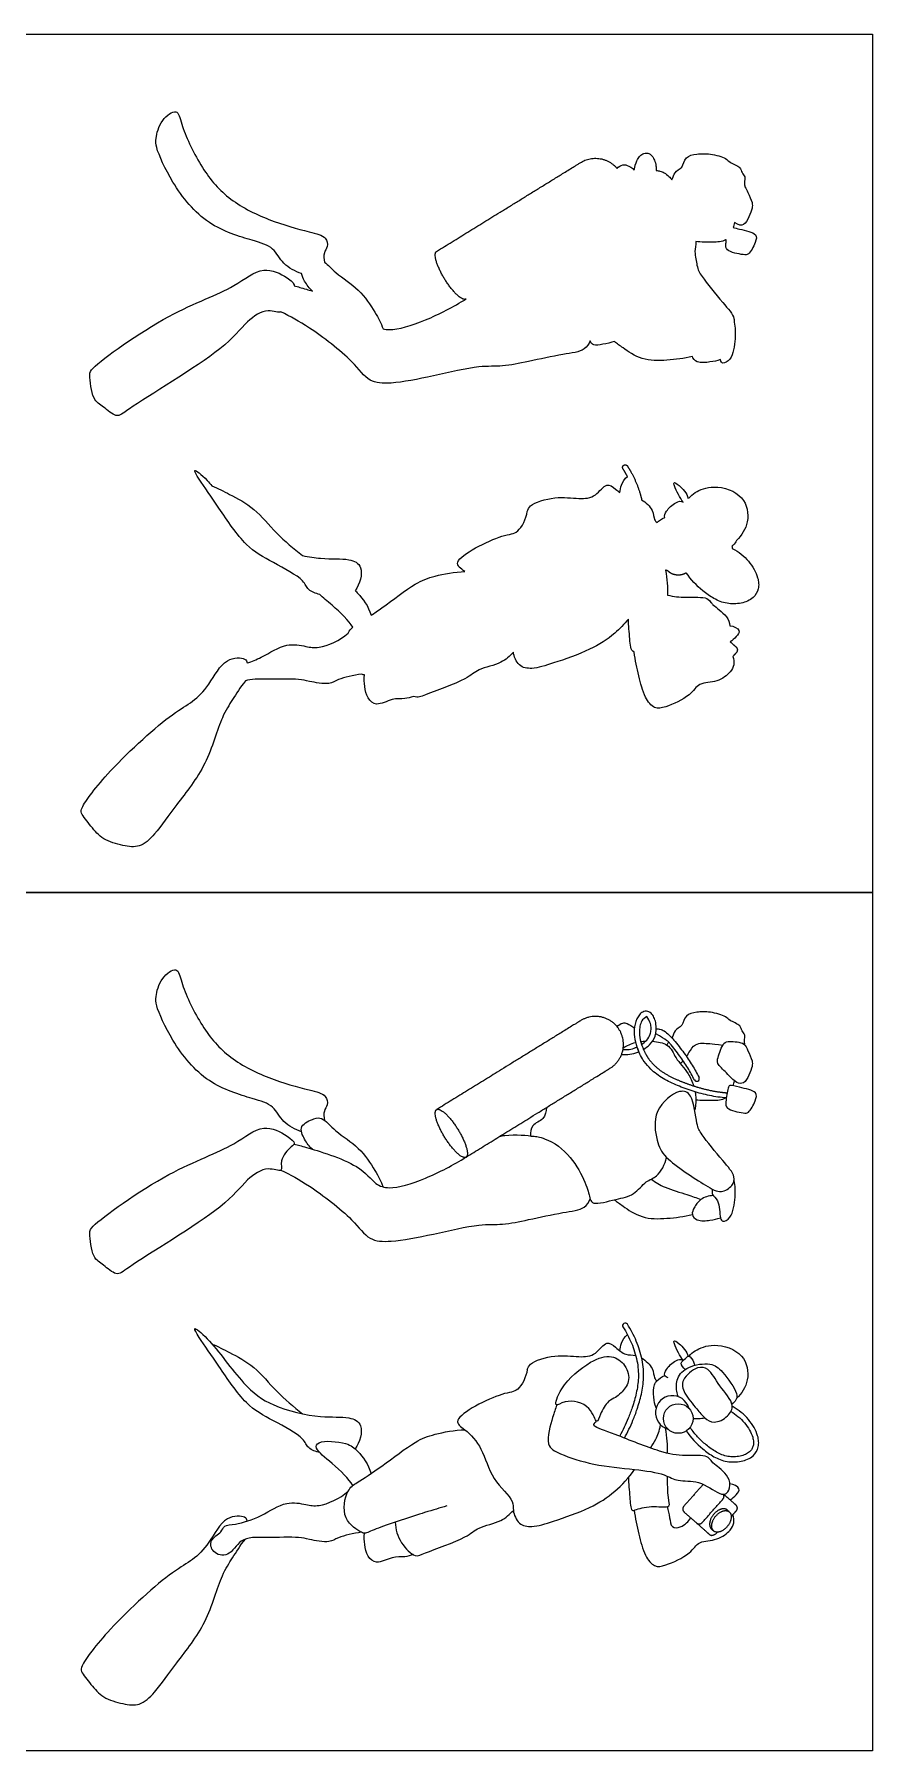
# Model space of a CAD drawing. Header units: millimetres. Extents: x 144.8 to 160.3, y 0.8 to 12.7.
# Drawn here: x 157.76 to 160.33, y 0.8 to 6.07 of the extents above; entities that cross this region are included whole.
import ezdxf

# ---------------------------------------------------------------- set-up
doc = ezdxf.new("R2010")
doc.units = ezdxf.units.MM
for name, color, linetype, true_color in [('AG-OUTLINE', 7, 'Continuous', 0x8000ff), ('AG-PEOPLE', 7, 'Continuous', 0x66ccff), ('X-VPRT', 6, 'Continuous', 0xff00ff)]:
    doc.layers.add(name, color=color, linetype=linetype, true_color=true_color)

msp = doc.modelspace()

# ---------------------------------------------------------------- linework, layer by layer
at = {"layer": 'AG-OUTLINE'}
for points, knots in [([(158.5786, 5.3363), (158.559, 5.3434), (158.5197, 5.3627), (158.4943, 5.4194), (158.4232, 5.4391), (158.2836, 5.4819), (158.1822, 5.6072), (158.131, 5.7211), (158.1302, 5.7511), (158.1443, 5.8088), (158.1994, 5.8476), (158.2094, 5.7865), (158.2666, 5.6635), (158.3487, 5.5637), (158.4747, 5.499), (158.5956, 5.4656), (158.6558, 5.4524), (158.6602, 5.418), (158.6457, 5.4008), (158.647, 5.3812), (158.649, 5.3712)], [0.001189, 0.001189, 0.001189, 0.001189, 0.437455, 0.850254, 1.306892, 1.96624, 2.680209, 3.278143, 3.573128, 3.99625, 4.379596, 4.737174, 5.387688, 6.020281, 6.676045, 7.302909, 7.708541, 7.990591, 8.245643, 8.53518, 8.53518, 8.53518, 8.53518]), ([(159.6003, 5.6544), (159.6015, 5.6643), (159.6053, 5.6789), (159.6153, 5.6956), (159.6261, 5.7057), (159.6421, 5.7082), (159.6554, 5.6983), (159.663, 5.6838), (159.6669, 5.6686), (159.6678, 5.6578), (159.6677, 5.6529)], [-0.7318219, -0.7318219, -0.7318219, -0.7318219, -0.6333045, -0.58518, -0.5415068, -0.490062, -0.4378752, -0.3871143, -0.3305328, -0.2824171, -0.2824171, -0.2824171, -0.2824171]), ([(159.7158, 5.6246), (159.7198, 5.6322), (159.7216, 5.6492), (159.7505, 5.6602), (159.7548, 5.697), (159.7937, 5.7043), (159.832, 5.706), (159.8825, 5.6918), (159.8918, 5.6771), (159.9283, 5.6644), (159.9286, 5.6457), (159.9427, 5.6343), (159.9363, 5.6161), (159.9397, 5.6068), (159.9397, 5.6029)], [-5.862138, -5.862138, -5.862138, -5.862138, -5.589508, -5.291677, -4.969761, -4.635306, -4.262874, -3.86215, -3.618237, -3.281824, -3.049845, -2.823653, -2.584874, -2.375174, -2.375174, -2.375174, -2.375174]), ([(159.5475, 5.6589), (159.5517, 5.6644), (159.5649, 5.6726), (159.5785, 5.6693), (159.5944, 5.6608), (159.6003, 5.6544)], [0, 0, 0, 0, 0.2607964, 0.4719388, 0.7653323, 0.7653323, 0.7653323, 0.7653323]), ([(159.6677, 5.6529), (159.672, 5.6522), (159.6802, 5.6517), (159.6936, 5.6459), (159.7054, 5.6357), (159.7128, 5.6279), (159.7158, 5.6246)], [1.4553747, 1.4553747, 1.4553747, 1.4553747, 1.490153, 1.536986, 1.5992433, 1.6444536, 1.6444536, 1.6444536, 1.6444536]), ([(159.9397, 5.6029), (159.9444, 5.5983), (159.9488, 5.5833), (159.9637, 5.5546), (159.9626, 5.5369), (159.9528, 5.5103), (159.9383, 5.4826), (159.9219, 5.4842), (159.9075, 5.4929)], [-3.67053, -3.67053, -3.67053, -3.67053, -3.427383, -3.079872, -2.831109, -2.50908, -2.187183, -1.911283, -1.911283, -1.911283, -1.911283]), ([(159.8804, 5.4403), (159.87, 5.4332), (159.8378, 5.4333), (159.806, 5.4323), (159.7894, 5.4345)], [-0.7865513, -0.7865513, -0.7865513, -0.7865513, -0.4167278, 0, 0, 0, 0]), ([(159.8866, 5.4091), (159.881, 5.414), (159.8808, 5.4228), (159.8822, 5.4361), (159.8827, 5.4402)], [0, 0, 0, 0, 0.2407723, 0.3424507, 0.3424507, 0.3424507, 0.3424507]), ([(159.9039, 5.4775), (159.9092, 5.4765), (159.9316, 5.4703), (159.9803, 5.4613), (159.9726, 5.4314), (159.9527, 5.3925), (159.9339, 5.394), (159.8959, 5.401), (159.8866, 5.4091)], [0.938945, 0.938945, 0.938945, 0.938945, 1.111135, 1.523321, 1.803705, 2.161701, 2.383309, 2.784352, 2.784352, 2.784352, 2.784352]), ([(159.7856, 5.4037), (159.7883, 5.3886), (159.7929, 5.3524), (159.8063, 5.3276), (159.8702, 5.2478), (159.9067, 5.2082), (159.9073, 5.1904), (159.9067, 5.1867)], [2.147087, 2.147087, 2.147087, 2.147087, 2.405107, 2.760909, 3.337445, 3.78341, 3.904137, 3.904137, 3.904137, 3.904137]), ([(158.5149, 5.2187), (158.5099, 5.2146), (158.4702, 5.2329), (158.403, 5.1853), (158.3418, 5.098), (158.0523, 4.9282), (158.0117, 4.8899), (157.9698, 4.9295), (157.9349, 4.9474), (157.9264, 5.0271), (157.9348, 5.0513), (158.1777, 5.2252), (158.3655, 5.2842), (158.4562, 5.3648), (158.5319, 5.3277), (158.5562, 5.3064), (158.5559, 5.2985)], [-8.568126, -8.568126, -8.568126, -8.568126, -8.210689, -7.72214, -7.092372, -6.040493, -5.650822, -5.259644, -4.892139, -4.40813, -4.122802, -3.155861, -2.299375, -1.713692, -1.213013, -0.888924, -0.888924, -0.888924, -0.888924]), ([(158.6122, 5.2827), (158.6023, 5.291), (158.5908, 5.3066), (158.5802, 5.3285), (158.5786, 5.3363)], [0, 0, 0, 0, 0.3573919, 0.5621629, 0.5621629, 0.5621629, 0.5621629]), ([(158.649, 5.3712), (158.6592, 5.3635), (158.6895, 5.3307), (158.7561, 5.291), (158.8052, 5.2184), (158.8221, 5.1841), (158.8292, 5.1667)], [1.450927, 1.450927, 1.450927, 1.450927, 1.785841, 2.321653, 2.8507, 3.281894, 3.281894, 3.281894, 3.281894]), ([(158.5559, 5.2985), (158.5685, 5.2953), (158.5788, 5.2924), (158.6053, 5.2847), (158.6122, 5.2827)], [0, 0, 0, 0, 0.3584366, 0.4695784, 0.4695784, 0.4695784, 0.4695784]), ([(158.8292, 5.1667), (158.835, 5.1652), (158.8659, 5.1616), (158.9546, 5.1872), (159.0459, 5.2347), (159.0836, 5.2582)], [1.82317, 1.82317, 1.82317, 1.82317, 1.978563, 2.593329, 3.183348, 3.183348, 3.183348, 3.183348]), ([(159.4649, 5.1301), (159.4604, 5.1206), (159.449, 5.0972), (159.377, 5.0887), (159.2766, 5.0664), (159.1955, 5.0494), (159.121, 5.0544), (158.9832, 5.021), (158.8583, 4.9966), (158.7829, 5.0009), (158.7358, 5.0724), (158.6024, 5.1733), (158.5451, 5.2039), (158.5149, 5.2187)], [-6.016712, -6.016712, -6.016712, -6.016712, -5.696198, -5.226006, -4.632014, -4.116507, -3.62844, -2.944197, -2.287617, -1.825934, -1.312583, -0.575539, 0, 0, 0, 0]), ([(159.9067, 5.1867), (159.9099, 5.17), (159.9121, 5.1379), (159.9015, 5.0718), (159.8716, 5.0577), (159.8661, 5.0653), (159.8646, 5.0719)], [-2.288264, -2.288264, -2.288264, -2.288264, -1.877999, -1.417721, -1.134265, -0.929993, -0.929993, -0.929993, -0.929993]), ([(159.5397, 5.1275), (159.5162, 5.1218), (159.4739, 5.1101), (159.4671, 5.1236), (159.4649, 5.1301)], [-6.9699658, -6.9699658, -6.9699658, -6.9699658, -6.5138302, -6.2747958, -6.2747958, -6.2747958, -6.2747958]), ([(159.7786, 5.082), (159.7531, 5.0754), (159.7009, 5.0694), (159.6239, 5.067), (159.5659, 5.1076), (159.5481, 5.1206), (159.5397, 5.1275)], [-1.804853, -1.804853, -1.804853, -1.804853, -1.295351, -0.794857, -0.326798, 0, 0, 0, 0]), ([(159.8646, 5.0719), (159.8542, 5.0685), (159.8336, 5.0645), (159.7931, 5.0601), (159.78, 5.0753), (159.7786, 5.082)], [-1.9090968, -1.9090968, -1.9090968, -1.9090968, -1.5809296, -1.2241111, -0.9560075, -0.9560075, -0.9560075, -0.9560075]), ([(158.6344, 4.3509), (158.6223, 4.3532), (158.5961, 4.3635), (158.5862, 4.399), (158.487, 4.451), (158.4039, 4.4967), (158.3265, 4.6156), (158.2688, 4.6957), (158.2401, 4.7444), (158.2749, 4.7166), (158.2988, 4.69), (158.3037, 4.6843)], [0, 0, 0, 0, 0.301033, 0.586465, 1.095711, 1.592846, 2.180452, 2.696194, 2.966738, 3.315386, 3.404296, 3.404296, 3.404296, 3.404296]), ([(159.5562, 4.6634), (159.5565, 4.6714), (159.5589, 4.6876), (159.5713, 4.706), (159.5791, 4.7134)], [0, 0, 0, 0, 0.279809, 0.6048914, 0.6048914, 0.6048914, 0.6048914]), ([(159.7501, 4.634), (159.745, 4.6416), (159.736, 4.6566), (159.7231, 4.6824), (159.7202, 4.6977), (159.7367, 4.6881), (159.7633, 4.6605), (159.765, 4.6468)], [0, 0, 0, 0, 0.300143, 0.612393, 0.781612, 1.067417, 1.435839, 1.435839, 1.435839, 1.435839]), ([(158.3037, 4.6843), (158.3221, 4.6764), (158.3585, 4.6582), (158.4379, 4.616), (158.4997, 4.5362), (158.5544, 4.4919), (158.5819, 4.47)], [0, 0, 0, 0, 0.385527, 0.849895, 1.349394, 1.859987, 1.859987, 1.859987, 1.859987]), ([(159.2714, 4.6055), (159.2742, 4.6117), (159.278, 4.6283), (159.3595, 4.6545), (159.4277, 4.643), (159.483, 4.6478), (159.5131, 4.6976), (159.5383, 4.6784), (159.5517, 4.6668), (159.5562, 4.6634)], [0, 0, 0, 0, 0.25749, 0.763951, 1.256522, 1.668697, 2.057467, 2.370538, 2.521913, 2.521913, 2.521913, 2.521913]), ([(159.6228, 4.6418), (159.636, 4.6339), (159.6602, 4.6092), (159.6595, 4.5802), (159.667, 4.5741), (159.6699, 4.5713)], [3.1696007, 3.1696007, 3.1696007, 3.1696007, 3.50982, 3.8192938, 4.0170507, 4.0170507, 4.0170507, 4.0170507]), ([(159.6936, 4.5874), (159.6915, 4.5919), (159.698, 4.6092), (159.7244, 4.634), (159.7438, 4.6394), (159.7501, 4.634)], [0.1994191, 0.1994191, 0.1994191, 0.1994191, 0.4640644, 0.836114, 1.1113286, 1.1113286, 1.1113286, 1.1113286]), ([(159.765, 4.6468), (159.7661, 4.6474), (159.7673, 4.6476), (159.7685, 4.6473), (159.7685, 4.6472)], [0.66984322, 0.66984322, 0.66984322, 0.66984322, 0.7352938, 0.73748739, 0.73748739, 0.73748739, 0.73748739]), ([(159.7685, 4.6472), (159.7741, 4.6535), (159.787, 4.6664), (159.8466, 4.6907), (159.942, 4.6586), (159.9561, 4.5717), (159.9297, 4.5322), (159.9138, 4.5169)], [0, 0, 0, 0, 0.287407, 0.732354, 1.277067, 1.773495, 2.23979, 2.23979, 2.23979, 2.23979]), ([(159.08, 4.4209), (159.0672, 4.431), (159.0272, 4.4539), (159.1974, 4.5397), (159.2441, 4.5341), (159.2687, 4.5835), (159.2714, 4.6055)], [-1.939756, -1.939756, -1.939756, -1.939756, -1.595072, -0.8782, -0.467139, 0, 0, 0, 0]), ([(159.901, 4.4919), (159.9123, 4.4866), (159.9294, 4.4751), (159.9511, 4.4533), (159.9683, 4.429), (159.9789, 4.4057), (159.9826, 4.3852), (159.9813, 4.3627), (159.9691, 4.3422), (159.9479, 4.3296), (159.921, 4.3215), (159.8845, 4.3207), (159.8441, 4.3364), (159.8013, 4.3682), (159.7738, 4.3964), (159.7598, 4.4172)], [-1.421003, -1.421003, -1.421003, -1.421003, -1.320679, -1.218081, -1.118229, -1.026017, -0.967392, -0.912781, -0.806583, -0.741353, -0.672581, -0.5294, -0.387187, -0.25056, -0.001794, -0.001794, -0.001794, -0.001794]), ([(159.9138, 4.5169), (159.9132, 4.5154), (159.9101, 4.5089), (159.9049, 4.5028), (159.9001, 4.4996)], [2.5452419, 2.5452419, 2.5452419, 2.5452419, 2.6119083, 2.8513403, 2.8513403, 2.8513403, 2.8513403]), ([(159.9001, 4.4996), (159.9004, 4.4984), (159.9009, 4.4959), (159.901, 4.4933), (159.901, 4.4919)], [2.84080577, 2.84080577, 2.84080577, 2.84080577, 2.87207005, 2.91263464, 2.91263464, 2.91263464, 2.91263464]), ([(158.5819, 4.47), (158.601, 4.466), (158.6578, 4.4575), (158.7201, 4.4637), (158.7736, 4.4388), (158.7574, 4.3819), (158.7432, 4.3623)], [4.879686, 4.879686, 4.879686, 4.879686, 5.111007, 5.573232, 5.90228, 6.325344, 6.325344, 6.325344, 6.325344]), ([(158.7922, 4.2867), (158.8025, 4.2936), (158.8471, 4.3243), (158.9252, 4.3863), (158.9862, 4.4084), (159.0491, 4.4203), (159.08, 4.4209)], [3.432688, 3.432688, 3.432688, 3.432688, 3.643591, 4.285454, 4.750392, 5.301909, 5.301909, 5.301909, 5.301909]), ([(159.696, 4.4258), (159.6983, 4.4117), (159.7017, 4.3855), (159.7026, 4.3609), (159.7026, 4.3487)], [-0.7077707, -0.7077707, -0.7077707, -0.7077707, -0.3476031, 0, 0, 0, 0]), ([(158.7362, 4.2498), (158.7252, 4.2694), (158.6833, 4.3103), (158.6437, 4.341), (158.6344, 4.3509)], [0, 0, 0, 0, 0.4711339, 0.7376865, 0.7376865, 0.7376865, 0.7376865]), ([(158.7432, 4.3623), (158.746, 4.3598), (158.7622, 4.3431), (158.7843, 4.3152), (158.7922, 4.2867)], [1.7751035, 1.7751035, 1.7751035, 1.7751035, 1.8631166, 2.2914952, 2.2914952, 2.2914952, 2.2914952]), ([(159.7026, 4.3487), (159.7215, 4.3443), (159.7607, 4.3397), (159.8241, 4.345), (159.8346, 4.3263), (159.8396, 4.3217), (159.8416, 4.3192), (159.8482, 4.3143), (159.8608, 4.3035), (159.8842, 4.2842), (159.8931, 4.2644), (159.8939, 4.2548)], [-7.133414, -7.133414, -7.133414, -7.133414, -6.768618, -6.306584, -6.070856, -5.893891, -5.893891, -5.893891, -5.609325, -5.287666, -5.003016, -5.003016, -5.003016, -5.003016]), ([(159.5826, 4.2751), (159.5696, 4.2594), (159.5336, 4.2229), (159.4652, 4.1787), (159.3548, 4.1404), (159.2886, 4.1198), (159.2438, 4.1278), (159.2305, 4.1603), (159.2289, 4.173)], [-6.605141, -6.605141, -6.605141, -6.605141, -6.240596, -5.690821, -5.069451, -4.59351, -4.23447, -3.858822, -3.858822, -3.858822, -3.858822]), ([(159.6001, 4.1737), (159.5883, 4.1784), (159.5867, 4.2195), (159.5824, 4.2547), (159.5826, 4.2751)], [-0.9374286, -0.9374286, -0.9374286, -0.9374286, -0.5163682, 0, 0, 0, 0]), ([(158.4119, 4.1403), (158.4259, 4.1448), (158.4693, 4.1624), (158.5284, 4.204), (158.5931, 4.1913), (158.6328, 4.1821), (158.6979, 4.2093), (158.7216, 4.2323)], [4.924693, 4.924693, 4.924693, 4.924693, 5.192691, 5.72538, 6.165556, 6.531404, 7.101481, 7.101481, 7.101481, 7.101481]), ([(159.8939, 4.2548), (159.9043, 4.2534), (159.9308, 4.2419), (159.9118, 4.22), (159.9015, 4.2094), (159.8946, 4.2053)], [-0.8620848, -0.8620848, -0.8620848, -0.8620848, -0.5400312, -0.2807333, 0, 0, 0, 0]), ([(159.2289, 4.173), (159.2174, 4.1612), (159.1939, 4.1374), (159.1185, 4.1227), (159.0864, 4.0874), (158.9584, 4.045), (158.9374, 4.0323), (158.9222, 4.0374)], [-3.173286, -3.173286, -3.173286, -3.173286, -2.759964, -2.26904, -1.844838, -1.172706, -0.840722, -0.840722, -0.840722, -0.840722]), ([(159.9028, 4.1601), (159.9057, 4.1521), (159.9075, 4.1339), (159.896, 4.1107), (159.8555, 4.0788), (159.7965, 4.0819), (159.7734, 4.0371), (159.6987, 4.0042), (159.6607, 3.9971), (159.6304, 4.0364), (159.6131, 4.1013), (159.6031, 4.1491), (159.6001, 4.1737)], [-3.96884, -3.96884, -3.96884, -3.96884, -3.680855, -3.39669, -2.995384, -2.577919, -2.189585, -1.676853, -1.340357, -0.96789, -0.494473, 0, 0, 0, 0]), ([(158.4061, 4.0853), (158.3898, 4.0649), (158.3664, 4.0259), (158.33, 3.9726), (158.29, 3.8232), (158.1965, 3.7095), (158.1323, 3.6166), (158.0836, 3.5712), (158.0297, 3.5787), (157.968, 3.5959), (157.9337, 3.6367), (157.9002, 3.6778), (157.9029, 3.7006), (157.992, 3.8195), (158.1758, 3.9842), (158.2438, 4.0183), (158.2981, 4.0717), (158.3383, 4.1579), (158.4064, 4.1573), (158.4103, 4.1453), (158.4119, 4.1403)], [-8.727531, -8.727531, -8.727531, -8.727531, -8.282886, -7.841561, -7.165539, -6.482897, -5.897376, -5.471644, -5.080783, -4.646122, -4.236006, -3.850288, -3.622571, -2.963999, -2.080274, -1.604284, -1.134072, -0.605273, -0.204533, 0, 0, 0, 0]), ([(158.7626, 4.106), (158.7387, 4.1026), (158.6903, 4.0923), (158.6654, 4.0719), (158.6001, 4.0837), (158.5702, 4.0924), (158.4776, 4.0891), (158.4238, 4.0916), (158.4061, 4.0853)], [0, 0, 0, 0, 0.487065, 0.811724, 1.253908, 1.589603, 2.15715, 2.555248, 2.555248, 2.555248, 2.555248]), ([(158.9222, 4.0374), (158.9134, 4.0348), (158.8948, 4.0288), (158.8563, 4.0329), (158.809, 4.0047), (158.7791, 4.0318), (158.7715, 4.0681), (158.7706, 4.0917), (158.7719, 4.1034)], [0, 0, 0, 0, 0.301672, 0.657418, 1.060777, 1.386325, 1.732838, 2.073411, 2.073411, 2.073411, 2.073411])]:
    msp.add_open_spline(points, degree=3, knots=knots, dxfattribs=at)
for points, weights, degree, knots in [([(158.9933, 5.4045), (159.2011, 5.5328), (159.4358, 5.6777), (159.4999, 5.7172), (159.5475, 5.6589)], [1, 1, 1, 0.733739192382, 0.951578480769], 2, [-4.090825, -4.090825, -4.090825, -2.488301, -2.488301, -2.085684, -2.085684, -2.085684]), ([(159.0836, 5.2582), (159.0635, 5.2459), (159.0184, 5.319), (158.9732, 5.3921), (158.9933, 5.4045)], [1, 0.707106781187, 1, 0.707106781187, 1], 2, [-0.8857759, -0.8857759, -0.8857759, -0.442888, -0.442888, 0, 0, 0]), ([(159.5791, 4.7134), (159.5749, 4.7213), (159.5704, 4.7291), (159.5655, 4.7366), (159.563, 4.7406), (159.564, 4.7451), (159.5679, 4.7477), (159.5718, 4.7502), (159.5764, 4.7492), (159.5789, 4.7453), (159.5896, 4.7287), (159.6072, 4.6952), (159.6189, 4.6593), (159.6228, 4.6418)], [1, 1, 1, 1, 0.804737854124, 0.804737854124, 1, 0.804737854124, 0.804737854124, 1, 1, 1, 1, 1], 3, [-1.3905732, -1.3905732, -1.3905732, -1.3905732, -1.3020493, -1.3020493, -1.3020493, -1.2609322, -1.2609322, -1.2609322, -1.2198151, -1.2198151, -1.2198151, -1.025555, -0.8491443, -0.8491443, -0.8491443, -0.8491443]), ([(159.7598, 4.4172), (159.7486, 4.41), (159.7352, 4.41), (159.7165, 4.41), (159.7032, 4.4232)], [0.863420156881, 0.891565947317, 1, 0.854350606947, 0.853557730427], 2, [-0.7894226, -0.7894226, -0.7894226, -0.7027048, -0.7027048, -0.5862249, -0.5862249, -0.5862249]), ([(159.8946, 4.2053), (159.9067, 4.1947), (159.9124, 4.1896), (159.9217, 4.1814), (159.9135, 4.1722), (159.9082, 4.1661), (159.9028, 4.1601)], [1, 1, 1, 0.707106781185, 1, 1, 1], 2, [-0.7375824, -0.7375824, -0.7375824, -0.6687498, -0.6687498, -0.60503, -0.60503, -0.5520839, -0.5520839, -0.5520839])]:
    msp.add_rational_spline(points, weights, degree=degree, knots=knots, dxfattribs=at)
for points in [[(159.9075, 5.4929), (159.9069, 5.4878), (159.9056, 5.4824), (159.9039, 5.4775)], [(159.7894, 5.4345), (159.7894, 5.4238), (159.7879, 5.414), (159.7856, 5.4037)], [(159.8827, 5.4402), (159.8819, 5.4402), (159.8811, 5.4403), (159.8804, 5.4403)], [(159.6699, 4.5713), (159.6755, 4.5768), (159.6846, 4.5841), (159.6936, 4.5874)], [(158.7216, 4.2323), (158.7258, 4.2401), (158.7306, 4.2453), (158.7362, 4.2498)], [(158.7719, 4.1034), (158.7691, 4.1033), (158.7666, 4.1041), (158.7626, 4.106)]]:
    msp.add_open_spline(points, degree=3, dxfattribs=at)
msp.add_rational_spline([(159.7032, 4.4232), (159.6995, 4.4242), (159.696, 4.4258)], [1, 0.98071394142, 0.967035793706], degree=2, dxfattribs=at)
at = {"layer": 'AG-PEOPLE'}
msp.add_lwpolyline([(159.6106, 2.9535), (159.6139, 2.9451), (159.6141, 2.9452)], dxfattribs=at)
msp.add_circle((159.7352, 1.8195), 0.0455, dxfattribs=at)
for centre, radius, start, end in [((159.6672, 3.009), 0.00798, 80.1726, 86.4755), ((159.5636, 2.945), 0.00798, 251.4058, 266.4553), ((159.7919, 2.8632), 0.00798, 206.5216, 26.5216), ((159.5722, 2.105), 0.00798, 32.7404, 212.7404), ((159.7173, 1.8375), 0.0522, 15.6073, 254.3927), ((159.8997, 1.848), 0.00798, 63.3599, 80.8054), ((159.5622, 1.7623), 0.00798, 150.1612, 158.7297), ((159.7661, 1.7862), 0.00798, 33.8533, 47.8553)]:
    msp.add_arc(centre, radius, start, end, dxfattribs=at)
for points, knots in [([(158.5788, 2.7002), (158.5591, 2.7073), (158.5198, 2.7266), (158.4943, 2.7834), (158.4232, 2.8031), (158.2836, 2.846), (158.1822, 2.9712), (158.131, 3.0851), (158.1302, 3.1151), (158.1443, 3.1729), (158.1994, 3.2117), (158.2094, 3.1505), (158.2666, 3.0275), (158.3487, 2.9277), (158.4747, 2.863), (158.5956, 2.8296), (158.6558, 2.8164), (158.6602, 2.782), (158.6457, 2.7649), (158.647, 2.7452), (158.649, 2.7352)], [0, 0, 0, 0, 0.437455, 0.850254, 1.306892, 1.96624, 2.680209, 3.278143, 3.573128, 3.99625, 4.379596, 4.737174, 5.387688, 6.020281, 6.676045, 7.302909, 7.708541, 7.990591, 8.245643, 8.53518, 8.53518, 8.53518, 8.53518]), ([(159.6281, 2.953), (159.6348, 2.9571), (159.6497, 2.9684), (159.6676, 2.995), (159.6688, 3.0252), (159.663, 3.0478), (159.6554, 3.0623), (159.6421, 3.0722), (159.6261, 3.0698), (159.6153, 3.0596), (159.6046, 3.0417), (159.5984, 3.0156), (159.6008, 2.9833), (159.6067, 2.9634), (159.6106, 2.9535)], [0.0238238, 0.0238238, 0.0238238, 0.0238238, 0.1012186, 0.2071079, 0.3305328, 0.3871143, 0.4378752, 0.490062, 0.5415068, 0.58518, 0.6333045, 0.7460061, 0.8446604, 0.9494619, 0.9494619, 0.9494619, 0.9494619]), ([(159.9397, 2.9669), (159.9397, 2.9709), (159.9363, 2.9801), (159.9427, 2.9983), (159.9286, 3.0097), (159.9283, 3.0284), (159.8918, 3.0411), (159.8825, 3.0558), (159.832, 3.07), (159.7937, 3.0683), (159.7548, 3.061), (159.7505, 3.0242), (159.7216, 3.0132), (159.7198, 2.9962), (159.7158, 2.9886)], [2.375174, 2.375174, 2.375174, 2.375174, 2.584874, 2.823653, 3.049845, 3.281824, 3.618237, 3.86215, 4.262874, 4.635306, 4.969761, 5.291677, 5.589508, 5.862138, 5.862138, 5.862138, 5.862138]), ([(159.5475, 3.023), (159.5517, 3.0284), (159.5649, 3.0366), (159.5785, 3.0333), (159.5944, 3.0248), (159.6003, 3.0184)], [0, 0, 0, 0, 0.2607964, 0.4719388, 0.7653323, 0.7653323, 0.7653323, 0.7653323]), ([(159.6388, 3.0542), (159.6255, 3.0458), (159.6205, 3.0365), (159.6156, 3.0187), (159.6153, 2.9949), (159.6192, 2.9776), (159.6222, 2.9683)], [0.3291531, 0.3291531, 0.3291531, 0.3291531, 0.381128, 0.4470889, 0.5364155, 0.6468498, 0.6468498, 0.6468498, 0.6468498]), ([(159.6222, 2.9683), (159.6281, 2.9722), (159.6389, 2.9812), (159.6493, 2.9974), (159.6521, 3.0142), (159.6514, 3.0287), (159.6489, 3.0381), (159.6388, 3.0542)], [0, 0, 0, 0, 0.0822809, 0.1613218, 0.2180455, 0.2760669, 0.3291531, 0.3291531, 0.3291531, 0.3291531]), ([(159.6686, 3.0168), (159.672, 3.0162), (159.6802, 3.0157), (159.6936, 3.0099), (159.7076, 2.9977), (159.7281, 2.9752), (159.7521, 2.9438), (159.7782, 2.9056), (159.7926, 2.8797), (159.799, 2.8668)], [0, 0, 0, 0, 0.0342486, 0.0803684, 0.1416776, 0.2155385, 0.3801239, 0.5296366, 0.6714685, 0.6714685, 0.6714685, 0.6714685]), ([(159.8827, 2.8042), (159.8655, 2.8054), (159.831, 2.8106), (159.789, 2.8219), (159.7564, 2.8331), (159.7254, 2.8451), (159.6885, 2.8624), (159.6539, 2.8876), (159.6275, 2.9185), (159.6158, 2.9402), (159.6106, 2.9535)], [1.126239, 1.126239, 1.126239, 1.126239, 1.296201, 1.46827, 1.553616, 1.635713, 1.795879, 1.95385, 2.053603, 2.194366, 2.194366, 2.194366, 2.194366]), ([(159.6556, 2.9783), (159.6726, 2.9772), (159.7114, 2.9686), (159.7246, 2.924), (159.7629, 2.8886), (159.7781, 2.8541), (159.7822, 2.8412)], [0.651068, 0.651068, 0.651068, 0.651068, 0.945037, 1.343385, 1.791562, 2.063987, 2.063987, 2.063987, 2.063987]), ([(159.7847, 2.8596), (159.7785, 2.8721), (159.7646, 2.8973), (159.7437, 2.9278), (159.7251, 2.9527), (159.7105, 2.9709), (159.7003, 2.982), (159.6659, 3.0011)], [-0.6223174, -0.6223174, -0.6223174, -0.6223174, -0.4554577, -0.2787861, -0.1805211, -0.0843574, -0.0000473, -0.0000473, -0.0000473, -0.0000473]), ([(159.7057, 2.976), (159.7054, 2.9756), (159.7026, 2.9723), (159.7013, 2.9695), (159.6997, 2.9668)], [6.0730015, 6.0730015, 6.0730015, 6.0730015, 6.0967855, 6.273102, 6.273102, 6.273102, 6.273102]), ([(159.7605, 2.9312), (159.7629, 2.935), (159.7708, 2.948), (159.7855, 2.9705), (159.8096, 2.9732), (159.834, 2.9704), (159.8508, 2.9701), (159.8723, 2.9665)], [0.380782, 0.380782, 0.380782, 0.380782, 0.532144, 0.861421, 1.139138, 1.420996, 1.766697, 1.766697, 1.766697, 1.766697]), ([(159.9362, 2.9698), (159.9261, 2.9761), (159.8927, 2.9792), (159.8726, 2.9754), (159.8562, 2.9283), (159.853, 2.9092), (159.8846, 2.881), (159.9112, 2.8493), (159.9383, 2.8466), (159.9528, 2.8743), (159.9626, 2.901), (159.9637, 2.9186), (159.9478, 2.9492), (159.9437, 2.965), (159.9362, 2.9698)], [0, 0, 0, 0, 0.376752, 0.629771, 1.018184, 1.262949, 1.623606, 1.997384, 2.259781, 2.565924, 2.872192, 3.10878, 3.439283, 3.72184, 3.72184, 3.72184, 3.72184]), ([(159.6995, 2.6214), (159.6816, 2.6393), (159.6683, 2.6717), (159.6539, 2.7671), (159.736, 2.8342), (159.7827, 2.8156), (159.7899, 2.722), (159.8063, 2.6916), (159.8702, 2.6118), (159.9124, 2.5659), (159.9028, 2.5327), (159.8644, 2.5088), (159.8172, 2.5369), (159.7273, 2.5936), (159.6995, 2.6214)], [0, 0, 0, 0, 0.44677, 0.982873, 1.529518, 1.876048, 2.405107, 2.760909, 3.337445, 3.78341, 4.085264, 4.432639, 4.848088, 5.540686, 5.540686, 5.540686, 5.540686]), ([(159.7869, 2.823), (159.7876, 2.8195), (159.7909, 2.7989), (159.7888, 2.7824), (159.7856, 2.7677)], [2.1935859, 2.1935859, 2.1935859, 2.1935859, 2.2697316, 2.6550133, 2.6550133, 2.6550133, 2.6550133]), ([(159.7894, 2.7986), (159.806, 2.7963), (159.8378, 2.7973), (159.87, 2.7972), (159.8804, 2.8044)], [0, 0, 0, 0, 0.4167278, 0.7865513, 0.7865513, 0.7865513, 0.7865513]), ([(159.8866, 2.7731), (159.881, 2.778), (159.8806, 2.794), (159.8868, 2.8333), (159.8929, 2.8454), (159.9236, 2.8358), (159.9803, 2.8253), (159.9726, 2.7954), (159.9527, 2.7565), (159.9339, 2.7581), (159.8959, 2.765), (159.8866, 2.7731)], [0, 0, 0, 0, 0.240772, 0.620055, 0.797063, 1.111135, 1.523321, 1.803705, 2.161701, 2.383309, 2.784352, 2.784352, 2.784352, 2.784352]), ([(158.6122, 2.6467), (158.6023, 2.655), (158.5878, 2.6748), (158.5677, 2.7201), (158.6176, 2.7413), (158.6432, 2.7459), (158.6846, 2.6976), (158.7561, 2.655), (158.8052, 2.5824), (158.8221, 2.5482), (158.8292, 2.5307)], [0, 0, 0, 0, 0.3569, 0.711377, 1.077557, 1.348483, 1.785841, 2.321653, 2.8507, 3.281894, 3.281894, 3.281894, 3.281894]), ([(159.331, 2.775), (159.33, 2.7632), (159.3253, 2.7362), (159.2847, 2.7253), (159.2811, 2.6986), (159.2818, 2.6875)], [0, 0, 0, 0, 0.3414993, 0.6981806, 0.971553, 0.971553, 0.971553, 0.971553]), ([(158.5149, 2.5827), (158.5192, 2.5863), (158.5088, 2.6152), (158.5446, 2.654), (158.5626, 2.6647), (158.5319, 2.6917), (158.4562, 2.7288), (158.3655, 2.6482), (158.1777, 2.5892), (157.9348, 2.4154), (157.9264, 2.3911), (157.9349, 2.3114), (157.9698, 2.2935), (158.0117, 2.254), (158.0523, 2.2922), (158.3418, 2.462), (158.403, 2.5493), (158.4702, 2.5969), (158.5099, 2.5786), (158.5149, 2.5827)], [0, 0, 0, 0, 0.30512, 0.718705, 0.93718, 1.259232, 1.756765, 2.338767, 3.189872, 4.150736, 4.434271, 4.915239, 5.280435, 5.669154, 6.056377, 7.101646, 7.727456, 8.212936, 8.568126, 8.568126, 8.568126, 8.568126]), ([(159.1867, 2.6859), (159.1918, 2.6873), (159.2326, 2.6943), (159.2893, 2.6859), (159.3123, 2.6845), (159.3969, 2.6478), (159.4533, 2.5502), (159.4629, 2.4961), (159.4741, 2.4737), (159.5464, 2.4945), (159.5995, 2.503), (159.6347, 2.5508), (159.6724, 2.5595), (159.6948, 2.6005), (159.6995, 2.6214)], [3.832344, 3.832344, 3.832344, 3.832344, 3.925762, 4.55363, 4.896288, 4.896288, 5.854331, 6.283382, 6.519464, 6.99162, 7.426732, 7.843595, 8.191304, 8.649952, 8.649952, 8.649952, 8.649952]), ([(158.5559, 2.6625), (158.5685, 2.6593), (158.5924, 2.6526), (158.756, 2.6047), (158.802, 2.5385), (158.8514, 2.5215), (158.9546, 2.5512), (159.0459, 2.5988), (159.0836, 2.6223)], [0, 0, 0, 0, 0.358437, 1.092391, 1.602365, 1.978563, 2.593329, 3.183348, 3.183348, 3.183348, 3.183348]), ([(158.5149, 2.5827), (158.5451, 2.5679), (158.6024, 2.5373), (158.7358, 2.4364), (158.7829, 2.365), (158.8583, 2.3607), (158.9832, 2.385), (159.121, 2.4184), (159.1955, 2.4134), (159.2766, 2.4304), (159.377, 2.4527), (159.4491, 2.4613), (159.4604, 2.4847), (159.465, 2.4943)], [0, 0, 0, 0, 0.575539, 1.312583, 1.825934, 2.287617, 2.944197, 3.62844, 4.116507, 4.632014, 5.226006, 5.696198, 6.018501, 6.018501, 6.018501, 6.018501]), ([(159.6524, 2.5549), (159.6658, 2.5454), (159.6927, 2.5271), (159.7629, 2.5084), (159.7903, 2.4974), (159.8044, 2.4921)], [0, 0, 0, 0, 0.402121, 0.883701, 1.268888, 1.268888, 1.268888, 1.268888]), ([(159.8404, 2.5238), (159.8393, 2.5184), (159.8371, 2.5045), (159.8628, 2.4917), (159.8614, 2.4358), (159.8716, 2.4218), (159.9015, 2.4358), (159.9121, 2.502), (159.9099, 2.5341), (159.9067, 2.5507)], [0, 0, 0, 0, 0.233022, 0.516361, 0.934206, 1.137845, 1.420421, 1.879272, 2.288264, 2.288264, 2.288264, 2.288264]), ([(159.5397, 2.4915), (159.5481, 2.4846), (159.5659, 2.4716), (159.6239, 2.4311), (159.7009, 2.4335), (159.7531, 2.4394), (159.7786, 2.446)], [0, 0, 0, 0, 0.326798, 0.794857, 1.295351, 1.804853, 1.804853, 1.804853, 1.804853]), ([(159.8426, 2.5042), (159.8292, 2.5038), (159.8018, 2.496), (159.7839, 2.4677), (159.7743, 2.4459), (159.7929, 2.4241), (159.8336, 2.4286), (159.8542, 2.4325), (159.8646, 2.4359)], [0, 0, 0, 0, 0.362475, 0.689546, 0.952442, 1.224111, 1.58093, 1.909097, 1.909097, 1.909097, 1.909097]), ([(159.5697, 1.7593), (159.5798, 1.777), (159.5938, 1.8063), (159.6105, 1.8516), (159.6232, 1.8947), (159.6292, 1.9362), (159.6286, 1.972), (159.623, 2.0103), (159.6081, 2.0576), (159.5896, 2.0927), (159.5789, 2.1093)], [0.003895, 0.003895, 0.003895, 0.003895, 0.203502, 0.323572, 0.478891, 0.645464, 0.734161, 0.830309, 1.025555, 1.219815, 1.219815, 1.219815, 1.219815]), ([(158.6344, 1.7149), (158.6223, 1.7172), (158.5961, 1.7275), (158.5862, 1.763), (158.487, 1.8151), (158.4039, 1.8607), (158.3265, 1.9796), (158.2688, 2.0598), (158.2401, 2.1084), (158.3029, 2.0582), (158.3974, 1.9218), (158.486, 1.8546), (158.635, 1.8193), (158.7201, 1.8277), (158.7736, 1.8029), (158.7574, 1.7459), (158.7432, 1.7263)], [0, 0, 0, 0, 0.301033, 0.586465, 1.095711, 1.592846, 2.180452, 2.696194, 2.966738, 3.315386, 3.972886, 4.506205, 5.111007, 5.573232, 5.90228, 6.325344, 6.325344, 6.325344, 6.325344]), ([(159.5655, 2.1007), (159.5757, 2.0849), (159.5932, 2.0515), (159.6074, 2.0067), (159.6126, 1.9706), (159.6132, 1.937), (159.6075, 1.8977), (159.5953, 1.8565), (159.5824, 1.8217), (159.5696, 1.7925), (159.5602, 1.7749), (159.5553, 1.7662)], [-1.16263, -1.16263, -1.16263, -1.16263, -0.977636, -0.792813, -0.7028, -0.619584, -0.46241, -0.313635, -0.196411, -0.097751, 0, 0, 0, 0]), ([(159.5562, 2.0274), (159.5565, 2.0354), (159.5589, 2.0516), (159.5713, 2.07), (159.5791, 2.0774)], [0, 0, 0, 0, 0.279809, 0.6048914, 0.6048914, 0.6048914, 0.6048914]), ([(159.7501, 1.9981), (159.745, 2.0057), (159.736, 2.0206), (159.7231, 2.0464), (159.7202, 2.0618), (159.7367, 2.0521), (159.7633, 2.0245), (159.765, 2.0108)], [0, 0, 0, 0, 0.300143, 0.612393, 0.781612, 1.067417, 1.435839, 1.435839, 1.435839, 1.435839]), ([(158.3037, 2.0483), (158.3221, 2.0404), (158.3585, 2.0222), (158.4379, 1.9801), (158.4997, 1.9002), (158.5544, 1.856), (158.5819, 1.834)], [0, 0, 0, 0, 0.385527, 0.849895, 1.349394, 1.859987, 1.859987, 1.859987, 1.859987]), ([(159.2714, 1.9696), (159.2742, 1.9757), (159.278, 1.9923), (159.3595, 2.0185), (159.4277, 2.007), (159.483, 2.0119), (159.5131, 2.0617), (159.5443, 2.0379), (159.5716, 2.013), (159.5938, 2.0152), (159.6046, 2.0131)], [0, 0, 0, 0, 0.25749, 0.763951, 1.256522, 1.668697, 2.057467, 2.370538, 2.724494, 3.012154, 3.012154, 3.012154, 3.012154]), ([(159.5594, 1.8982), (159.5679, 1.9066), (159.5902, 1.9322), (159.5752, 1.9858), (159.5303, 2.0185), (159.4605, 1.9964), (159.3757, 1.9245), (159.35, 1.8474), (159.3905, 1.8808), (159.4678, 1.8638), (159.4847, 1.7955), (159.4963, 1.8366), (159.5183, 1.8735), (159.5427, 1.8837), (159.5532, 1.8921), (159.5594, 1.8982)], [0, 0, 0, 0, 0.369423, 0.774834, 1.172643, 1.641016, 2.268739, 2.683165, 2.991929, 3.491202, 3.878635, 4.159031, 4.54821, 4.831692, 5.101312, 5.101312, 5.101312, 5.101312]), ([(159.6228, 2.0058), (159.636, 1.9979), (159.6602, 1.9732), (159.6595, 1.9443), (159.667, 1.9381), (159.6699, 1.9353)], [3.1696007, 3.1696007, 3.1696007, 3.1696007, 3.50982, 3.8192938, 4.0170507, 4.0170507, 4.0170507, 4.0170507]), ([(159.7037, 1.9448), (159.6999, 1.946), (159.6893, 1.9503), (159.698, 1.9732), (159.7244, 1.998), (159.7438, 2.0035), (159.7501, 1.9981)], [0, 0, 0, 0, 0.206453, 0.469057, 0.838237, 1.111329, 1.111329, 1.111329, 1.111329]), ([(159.7563, 1.9703), (159.7504, 1.9748), (159.7371, 1.9905), (159.7579, 2.0028), (159.7686, 2.0179), (159.7836, 1.9925), (159.7845, 1.9864), (159.785, 1.9829)], [0, 0, 0, 0, 0.271444, 0.527187, 0.735294, 1.00777, 1.196467, 1.196467, 1.196467, 1.196467]), ([(159.7685, 2.0113), (159.7741, 2.0175), (159.787, 2.0304), (159.8466, 2.0547), (159.942, 2.0226), (159.9561, 1.9357), (159.9297, 1.8962), (159.9138, 1.8809)], [0, 0, 0, 0, 0.287407, 0.732354, 1.277067, 1.773495, 2.23979, 2.23979, 2.23979, 2.23979]), ([(159.2714, 1.9696), (159.2687, 1.9476), (159.2441, 1.8981), (159.1974, 1.9037), (159.0272, 1.8179), (159.0862, 1.7841), (159.1374, 1.727), (159.1579, 1.6337), (159.2336, 1.5687), (159.225, 1.5377), (159.2438, 1.4918), (159.2886, 1.4839), (159.3548, 1.5044), (159.4652, 1.5427), (159.5416, 1.5921), (159.5836, 1.6383), (159.6008, 1.663)], [0, 0, 0, 0, 0.467139, 0.8782, 1.595072, 1.939756, 2.443653, 3.012467, 3.554971, 3.858822, 4.23447, 4.59351, 5.069451, 5.690821, 6.240596, 6.785304, 6.785304, 6.785304, 6.785304]), ([(159.6673, 1.8526), (159.6634, 1.863), (159.658, 1.8832), (159.6597, 1.9236), (159.669, 1.9355), (159.6846, 1.9481), (159.6936, 1.9514)], [0, 0, 0, 0, 0.330404, 0.682431, 0.904049, 1.210648, 1.210648, 1.210648, 1.210648]), ([(159.7361, 1.8861), (159.7335, 1.8916), (159.7287, 1.9031), (159.7287, 1.9465), (159.7643, 1.9825), (159.8355, 1.9925), (159.8721, 1.966), (159.9194, 1.8984), (159.9132, 1.8767), (159.9049, 1.8668), (159.9001, 1.8636)], [0, 0, 0, 0, 0.24331, 0.602607, 0.999628, 1.462691, 1.852263, 2.358533, 2.611908, 2.85134, 2.85134, 2.85134, 2.85134]), ([(159.8166, 1.8219), (159.808, 1.8295), (159.7921, 1.8498), (159.7517, 1.895), (159.742, 1.9402), (159.7932, 1.9809), (159.8312, 1.9749), (159.8604, 1.9169), (159.912, 1.8644), (159.8882, 1.8239), (159.8458, 1.8015), (159.8248, 1.8147), (159.8166, 1.8219)], [0, 0, 0, 0, 0.349051, 0.793315, 1.157756, 1.589722, 1.910457, 2.36922, 2.87207, 3.215141, 3.609196, 3.938306, 3.938306, 3.938306, 3.938306]), ([(159.3624, 1.8609), (159.3574, 1.8483), (159.3503, 1.825), (159.3228, 1.7354), (159.3767, 1.7076), (159.4779, 1.674), (159.597, 1.6646), (159.6923, 1.6512), (159.7333, 1.6235), (159.7994, 1.633), (159.8574, 1.5867), (159.8848, 1.585), (159.8986, 1.6155), (159.8853, 1.6472), (159.8608, 1.6675), (159.8482, 1.6783), (159.8416, 1.6832)], [0, 0, 0, 0, 0.364936, 0.881064, 1.280513, 1.87244, 2.514763, 3.067026, 3.454911, 3.909309, 4.393602, 4.659517, 4.95892, 5.287666, 5.609325, 5.893891, 5.893891, 5.893891, 5.893891]), ([(159.7598, 1.7813), (159.7738, 1.7604), (159.8013, 1.7323), (159.8441, 1.7004), (159.8845, 1.6848), (159.921, 1.6856), (159.9479, 1.6936), (159.9691, 1.7062), (159.9813, 1.7267), (159.9826, 1.7492), (159.9789, 1.7697), (159.9683, 1.793), (159.9511, 1.8173), (159.9294, 1.8391), (159.9123, 1.8506), (159.9033, 1.8552)], [0.001794, 0.001794, 0.001794, 0.001794, 0.249163, 0.385022, 0.526437, 0.668814, 0.7372, 0.802063, 0.907665, 0.961969, 1.020265, 1.111959, 1.211251, 1.313272, 1.413033, 1.413033, 1.413033, 1.413033]), ([(159.8416, 1.6832), (159.8325, 1.6941), (159.8241, 1.709), (159.7516, 1.703), (159.6764, 1.7154), (159.5503, 1.7683), (159.4762, 1.794), (159.4757, 1.8013), (159.4805, 1.8095), (159.4844, 1.8116)], [5.893891, 5.893891, 5.893891, 5.893891, 6.145015, 6.637228, 7.188551, 7.924295, 8.432527, 8.558847, 8.780297, 8.780297, 8.780297, 8.780297]), ([(159.6496, 1.7288), (159.6557, 1.7374), (159.667, 1.7556), (159.6772, 1.781), (159.681, 1.7999)], [0, 0, 0, 0, 0.3233774, 0.6894803, 0.6894803, 0.6894803, 0.6894803]), ([(159.8965, 1.8407), (159.9044, 1.8367), (159.9194, 1.8264), (159.9388, 1.807), (159.9542, 1.7852), (159.9634, 1.7652), (159.9666, 1.7486), (159.9658, 1.736), (159.9617, 1.7252), (159.9535, 1.7156), (159.9409, 1.7082), (159.9245, 1.7032), (159.9063, 1.7014), (159.8811, 1.7031), (159.8513, 1.715), (159.8212, 1.7374), (159.7942, 1.7622), (159.7793, 1.7808), (159.7727, 1.7906)], [-1.219989, -1.219989, -1.219989, -1.219989, -1.133542, -1.041058, -0.951327, -0.872102, -0.825686, -0.785635, -0.749412, -0.712926, -0.663748, -0.606923, -0.545675, -0.484024, -0.360107, -0.234186, -0.11575, 0, 0, 0, 0]), ([(159.7807, 1.8195), (159.7863, 1.8191), (159.7977, 1.819), (159.8104, 1.8206), (159.8166, 1.8219)], [0, 0, 0, 0, 0.2365577, 0.4866431, 0.4866431, 0.4866431, 0.4866431]), ([(158.7362, 1.6138), (158.7252, 1.6335), (158.6759, 1.6815), (158.6184, 1.724), (158.6293, 1.7546), (158.7202, 1.7468), (158.7517, 1.7204), (158.7843, 1.6792), (158.7922, 1.6507)], [0, 0, 0, 0, 0.471134, 0.868481, 1.080738, 1.529493, 1.863117, 2.291495, 2.291495, 2.291495, 2.291495]), ([(159.0247, 1.5508), (159.002, 1.5442), (158.9597, 1.5318), (158.8184, 1.4868), (158.776, 1.4659), (158.7615, 1.4688), (158.6975, 1.5086), (158.7161, 1.6016), (158.7508, 1.6237), (158.8273, 1.6726), (158.9252, 1.7504), (158.9862, 1.7724), (159.0491, 1.7843), (159.08, 1.785)], [0, 0, 0, 0, 0.482981, 1.182326, 1.558432, 1.761426, 2.222689, 2.741607, 3.098983, 3.643591, 4.285454, 4.750392, 5.301909, 5.301909, 5.301909, 5.301909]), ([(159.7026, 1.7127), (159.7026, 1.725), (159.7017, 1.7495), (159.6983, 1.7757), (159.696, 1.7898)], [0, 0, 0, 0, 0.3476031, 0.7077707, 0.7077707, 0.7077707, 0.7077707]), ([(159.5826, 1.6391), (159.5824, 1.6187), (159.5867, 1.5835), (159.5887, 1.5316), (159.6096, 1.5427), (159.6582, 1.553), (159.7149, 1.5426), (159.7011, 1.5799), (159.703, 1.6203), (159.7019, 1.6422)], [0, 0, 0, 0, 0.447671, 0.812713, 1.026958, 1.449911, 1.833696, 2.122797, 2.587684, 2.587684, 2.587684, 2.587684]), ([(158.7626, 1.47), (158.7387, 1.4666), (158.6903, 1.4563), (158.6654, 1.4359), (158.6001, 1.4478), (158.5702, 1.4564), (158.4704, 1.4528), (158.3898, 1.4575), (158.3584, 1.3913), (158.3031, 1.4048), (158.2944, 1.4486), (158.334, 1.4686), (158.3396, 1.4935), (158.3806, 1.4929), (158.4576, 1.5182), (158.5284, 1.568), (158.5931, 1.5553), (158.6328, 1.5461), (158.6979, 1.5733), (158.7216, 1.5963)], [0, 0, 0, 0, 0.487065, 0.811724, 1.253908, 1.589603, 2.15715, 2.655502, 3.078922, 3.439738, 3.760729, 4.106332, 4.356674, 4.678276, 5.192691, 5.72538, 6.165556, 6.531404, 7.101481, 7.101481, 7.101481, 7.101481]), ([(159.8946, 1.5694), (159.9015, 1.5734), (159.9118, 1.584), (159.9308, 1.6059), (159.9043, 1.6174), (159.8939, 1.6188)], [0, 0, 0, 0, 0.2807333, 0.5400312, 0.8620848, 0.8620848, 0.8620848, 0.8620848]), ([(158.8664, 1.5015), (158.8674, 1.4794), (158.8783, 1.4375), (158.928, 1.3906), (158.9584, 1.409), (159.0864, 1.4514), (159.1185, 1.4867), (159.1939, 1.5014), (159.2174, 1.5252), (159.2289, 1.537)], [0, 0, 0, 0, 0.466515, 0.899987, 1.223536, 1.878591, 2.292015, 2.770466, 3.173286, 3.173286, 3.173286, 3.173286]), ([(159.6001, 1.5377), (159.6031, 1.5131), (159.6131, 1.4653), (159.6304, 1.4004), (159.6607, 1.3611), (159.6987, 1.3682), (159.7734, 1.4011), (159.7965, 1.4459), (159.8555, 1.4428), (159.896, 1.4747), (159.9075, 1.4979), (159.9057, 1.5162), (159.9028, 1.5241)], [0, 0, 0, 0, 0.494473, 0.96789, 1.340357, 1.676853, 2.189585, 2.577919, 2.995384, 3.39669, 3.680855, 3.96884, 3.96884, 3.96884, 3.96884]), ([(159.7015, 1.5488), (159.7032, 1.5374), (159.7095, 1.5169), (159.712, 1.4818), (159.7431, 1.4843), (159.7606, 1.4981), (159.7701, 1.5084), (159.7739, 1.514)], [0, 0, 0, 0, 0.336819, 0.645582, 0.924895, 1.198382, 1.457242, 1.457242, 1.457242, 1.457242]), ([(158.4119, 1.5043), (158.4103, 1.5093), (158.4064, 1.5213), (158.3383, 1.5219), (158.2981, 1.4357), (158.2438, 1.3823), (158.1758, 1.3482), (157.992, 1.1836), (157.9029, 1.0646), (157.9002, 1.0418), (157.9337, 1.0007), (157.968, 0.9599), (158.0297, 0.9427), (158.0836, 0.9352), (158.1323, 0.9806), (158.1965, 1.0735), (158.29, 1.1872), (158.33, 1.3367), (158.3664, 1.3899), (158.3898, 1.4289), (158.4061, 1.4493)], [0, 0, 0, 0, 0.204533, 0.605273, 1.134072, 1.604284, 2.080274, 2.963999, 3.622571, 3.850288, 4.236006, 4.646122, 5.080783, 5.471644, 5.897376, 6.482897, 7.165539, 7.841561, 8.282886, 8.727531, 8.727531, 8.727531, 8.727531]), ([(158.9222, 1.4014), (158.9134, 1.3988), (158.8948, 1.3928), (158.8563, 1.397), (158.809, 1.3687), (158.7791, 1.3958), (158.7715, 1.4321), (158.7706, 1.4557), (158.7719, 1.4674)], [0, 0, 0, 0, 0.301672, 0.657418, 1.060777, 1.386325, 1.732838, 2.073411, 2.073411, 2.073411, 2.073411])]:
    msp.add_open_spline(points, degree=3, knots=knots, dxfattribs=at)
for points, weights, degree, knots in [([(159.0836, 2.6223), (159.2914, 2.7506), (159.5261, 2.8955), (159.5992, 2.9406), (159.5541, 3.0137), (159.5089, 3.0869), (159.4358, 3.0417), (159.2011, 2.8968), (158.9933, 2.7685)], [1, 1, 1, 0.707106781187, 1, 0.707106781187, 1, 1, 1], 2, [0, 0, 0, 1.602525, 1.602525, 2.045413, 2.045413, 2.488301, 2.488301, 4.090825, 4.090825, 4.090825]), ([(159.6222, 2.9683), (159.6313, 2.9451), (159.6407, 2.9276), (159.6649, 2.8993), (159.6972, 2.876), (159.732, 2.8596), (159.7619, 2.848), (159.7936, 2.8372), (159.8343, 2.8262), (159.8676, 2.8213), (159.8851, 2.82)], [1, 1, 1, 1, 1, 1, 1, 1, 1, 1, 0.965565049904], 3, [0, 0, 0, 0, 0.135596, 0.22896, 0.379106, 0.535999, 0.618358, 0.703923, 0.874746, 1.044896, 1.044896, 1.044896, 1.044896]), ([(158.9933, 2.7685), (158.9732, 2.7561), (159.0184, 2.683), (159.0635, 2.6099), (159.0836, 2.6223), (159.1036, 2.6346), (159.0585, 2.7078), (159.0133, 2.7809), (158.9933, 2.7685)], [1, 0.707106781187, 1, 0.707106781187, 1, 0.707106781187, 1, 0.707106781187, 1], 2, [0, 0, 0, 0.442888, 0.442888, 0.885776, 0.885776, 1.328664, 1.328664, 1.771552, 1.771552, 1.771552]), ([(159.8978, 1.5184), (159.9057, 1.5273), (159.9135, 1.5362), (159.9217, 1.5455), (159.9124, 1.5536), (159.9028, 1.5621), (159.8749, 1.5868)], [1, 1, 1, 0.707106781185, 1, 1, 1], 2, [0.5270657, 0.5270657, 0.5270657, 0.60503, 0.60503, 0.6687498, 0.6687498, 0.7849681, 0.7849681, 0.7849681]), ([(159.8857, 1.5382), (159.8791, 1.544), (159.8683, 1.5415), (159.8391, 1.5346), (159.8322, 1.5023), (159.829, 1.4869), (159.8377, 1.4797)], [0.854910191375, 0.867649449407, 1, 0.707106781187, 1, 0.83579750728, 0.85570619832], 2, [0, 0, 0, 0.0553298, 0.0553298, 0.1777753, 0.1777753, 0.246421, 0.246421, 0.246421]), ([(159.897, 1.5104), (159.9039, 1.5427), (159.8746, 1.5359), (159.8454, 1.529), (159.8386, 1.4967), (159.8317, 1.4643), (159.8609, 1.4712), (159.8902, 1.4781), (159.897, 1.5104)], [1, 0.707106781187, 1, 0.707106781187, 1, 0.707106781187, 1, 0.707106781187, 1], 2, [0, 0, 0, 0.1224455, 0.1224455, 0.2448909, 0.2448909, 0.3673364, 0.3673364, 0.4897818, 0.4897818, 0.4897818]), ([(159.7911, 1.4988), (159.8209, 1.4725), (159.8321, 1.4626), (159.8414, 1.4544), (159.8556, 1.4705)], [1, 1, 1, 0.707106781186, 1], 2, [1.2487215, 1.2487215, 1.2487215, 1.4043048, 1.4043048, 1.4775016, 1.4775016, 1.4775016])]:
    msp.add_rational_spline(points, weights, degree=degree, knots=knots, dxfattribs=at)
for points, degree in [([(159.5654, 2.9529), (159.579, 2.9521), (159.5905, 2.9532), (159.6044, 2.9588)], 3), ([(159.5663, 2.9585), (159.5784, 2.9655), (159.5896, 2.9709), (159.6038, 2.9745)], 3), ([(159.6044, 2.9588), (159.6056, 2.9593), (159.6068, 2.9598), (159.608, 2.9604)], 3), ([(159.6196, 2.9773), (159.6244, 2.978), (159.6296, 2.9784), (159.635, 2.9786)], 3), ([(159.6104, 2.9441), (159.5937, 2.9373), (159.5784, 2.9361), (159.5631, 2.937)], 3), ([(159.6139, 2.9455), (159.6127, 2.945), (159.6116, 2.9445), (159.6104, 2.9441)], 3), ([(159.7412, 2.91), (159.7444, 2.9124), (159.7475, 2.9149), (159.7504, 2.9178)], 3), ([(159.9039, 2.8415), (159.9056, 2.8464), (159.9069, 2.8518), (159.9075, 2.8569)], 3), ([(159.8116, 1.6173), (159.7819, 1.5835), (159.7521, 1.5498)], 2), ([(159.7532, 1.5323), (159.7722, 1.5155), (159.7911, 1.4988)], 2), ([(159.8086, 1.4999), (159.8406, 1.5361), (159.8725, 1.5723)], 2), ([(159.8915, 1.533), (159.8886, 1.5356), (159.8857, 1.5382)], 2), ([(159.8377, 1.4797), (159.8406, 1.4771), (159.8436, 1.4745)], 2)]:
    msp.add_open_spline(points, degree=degree, dxfattribs=at)
for points, weights in [([(159.8725, 1.5723), (159.8784, 1.579), (159.874, 1.5867)], [1, 0.770349860466, 0.900825413164]), ([(159.7521, 1.5498), (159.7439, 1.5405), (159.7532, 1.5323)], [1, 0.707106781187, 1]), ([(159.7911, 1.4988), (159.8004, 1.4906), (159.8086, 1.4999)], [1, 0.707106781186, 1])]:
    msp.add_rational_spline(points, weights, degree=2, dxfattribs=at)
at = {"layer": 'X-VPRT'}
for points in [[(155.0218, 3.4352), (155.0218, 6.0712), (160.332, 6.0712), (160.332, 3.4352)], [(155.0218, 0.7992), (155.0218, 3.4352), (160.332, 3.4352), (160.332, 0.7992)]]:
    msp.add_lwpolyline(points, close=True, dxfattribs=at)

doc.saveas('drawing.dxf')
